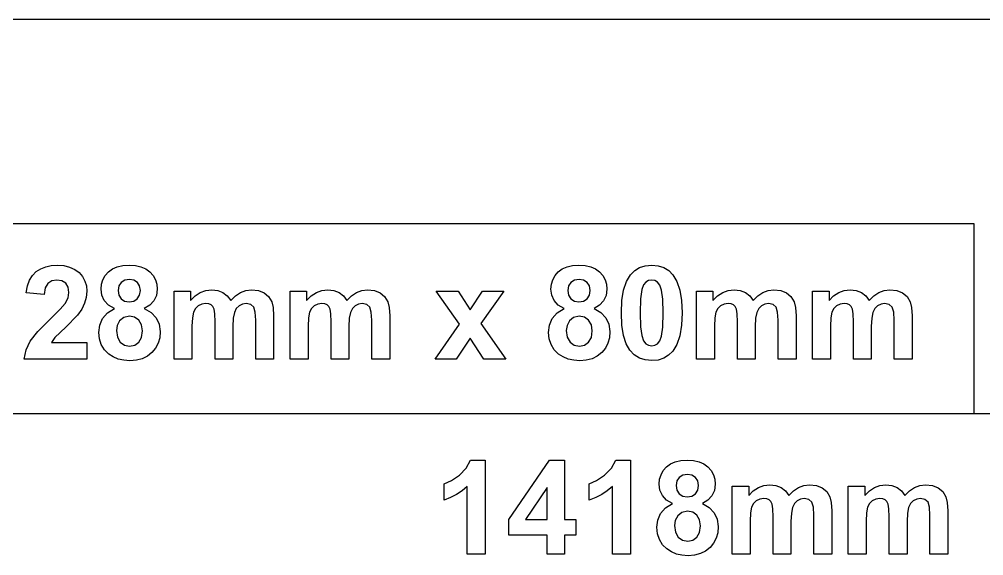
# Model space of a CAD drawing. Header units: metres. Extents: x 298 to 6408, y -126 to 1371.
# Drawn here: x 4594.4 to 5000.3, y 989.7 to 1215.3 of the extents above; entities that cross this region are included whole.
import ezdxf

# ---------------------------------------------------------------- set-up
doc = ezdxf.new("R2010")
doc.units = ezdxf.units.M

msp = doc.modelspace()

# ---------------------------------------------------------------- linework, layer by layer
at = {"layer": '1028mm x 80mm'}
for p, q in [((4599.9, 1107.58), (4601.49, 1109.15)), ((4601.49, 1109.15), (4603.38, 1110.34)), ((4603.38, 1110.34), (4605.48, 1111.19)), ((4605.48, 1111.19), (4607.8, 1111.69)), ((4607.8, 1111.69), (4610.35, 1111.86)), ((4610.35, 1111.86), (4613.1, 1111.67)), ((4613.1, 1111.67), (4615.54, 1111.08)), ((4615.54, 1111.08), (4617.68, 1110.1)), ((4617.68, 1110.1), (4619.5, 1108.73)), ((4619.5, 1108.73), (4620.95, 1107.06)), ((4630.53, 1107.46), (4631.88, 1108.99)), ((4631.88, 1108.99), (4633.57, 1110.25)), ((4633.57, 1110.25), (4635.6, 1111.15)), ((4635.6, 1111.15), (4637.94, 1111.68)), ((4637.94, 1111.68), (4640.61, 1111.86)), ((4640.61, 1111.86), (4643.26, 1111.68)), ((4643.26, 1111.68), (4645.59, 1111.15)), ((4645.59, 1111.15), (4647.61, 1110.25)), ((4647.61, 1110.25), (4649.31, 1108.99)), ((4649.31, 1108.99), (4650.67, 1107.46)), ((4819.88, 1107.46), (4821.23, 1108.99)), ((4821.23, 1108.99), (4822.92, 1110.25)), ((4822.92, 1110.25), (4824.94, 1111.15)), ((4824.94, 1111.15), (4827.29, 1111.68)), ((4827.29, 1111.68), (4829.96, 1111.86)), ((4829.96, 1111.86), (4832.6, 1111.68)), ((4832.6, 1111.68), (4834.94, 1111.15)), ((4834.94, 1111.15), (4836.96, 1110.25)), ((4836.96, 1110.25), (4838.66, 1108.99)), ((4838.66, 1108.99), (4840.02, 1107.46)), ((4851.66, 1107.84), (4853.42, 1109.6)), ((4853.42, 1109.6), (4855.48, 1110.86)), ((4855.48, 1110.86), (4857.87, 1111.61)), ((4857.87, 1111.61), (4860.57, 1111.86)), ((4860.57, 1111.86), (4863.27, 1111.61)), ((4863.27, 1111.61), (4865.66, 1110.84)), ((4865.66, 1110.84), (4867.74, 1109.57)), ((4867.74, 1109.57), (4869.5, 1107.79)), ((4597.8, 1103.11), (4598.67, 1105.57)), ((4598.67, 1105.57), (4599.9, 1107.58)), ((4608.04, 1105.26), (4606.4, 1104.19)), ((4610.16, 1105.61), (4608.04, 1105.26)), ((4612.29, 1105.27), (4610.16, 1105.61)), ((4613.9, 1104.26), (4612.29, 1105.27)), ((4620.95, 1107.06), (4621.99, 1105.2)), ((4621.99, 1105.2), (4622.61, 1103.16)), ((4629, 1103.83), (4629.57, 1105.74)), ((4629.57, 1105.74), (4630.53, 1107.46)), ((4637.23, 1104.59), (4636.26, 1103.1)), ((4638.74, 1105.56), (4637.23, 1104.59)), ((4640.69, 1105.88), (4638.74, 1105.56)), ((4642.58, 1105.56), (4640.69, 1105.88)), ((4644.06, 1104.61), (4642.58, 1105.56)), ((4645.01, 1103.12), (4644.06, 1104.61)), ((4650.67, 1107.46), (4651.64, 1105.74)), ((4651.64, 1105.74), (4652.22, 1103.83)), ((4818.35, 1103.83), (4818.92, 1105.74)), ((4818.92, 1105.74), (4819.88, 1107.46)), ((4826.58, 1104.59), (4825.61, 1103.1)), ((4828.09, 1105.56), (4826.58, 1104.59)), ((4830.04, 1105.88), (4828.09, 1105.56)), ((4831.93, 1105.56), (4830.04, 1105.88)), ((4833.41, 1104.61), (4831.93, 1105.56)), ((4834.36, 1103.12), (4833.41, 1104.61)), ((4840.02, 1107.46), (4840.99, 1105.74)), ((4840.99, 1105.74), (4841.57, 1103.83)), ((4848.76, 1101.4), (4849.97, 1105.01)), ((4849.97, 1105.01), (4851.66, 1107.84)), ((4858.13, 1104.74), (4857.17, 1103.52)), ((4859.27, 1105.4), (4858.13, 1104.74)), ((4860.57, 1105.61), (4859.27, 1105.4)), ((4861.86, 1105.4), (4860.57, 1105.61)), ((4863, 1104.74), (4861.86, 1105.4)), ((4863.97, 1103.44), (4863, 1104.74)), ((4869.5, 1107.79), (4871.18, 1104.97)), ((4871.18, 1104.97), (4872.38, 1101.37)), ((4597.28, 1100.22), (4597.8, 1103.11)), ((4605.3, 1102.3), (4604.79, 1099.47)), ((4606.4, 1104.19), (4605.3, 1102.3)), ((4614.92, 1102.61), (4613.9, 1104.26)), ((4614.87, 1098.09), (4615.26, 1100.38)), ((4615.26, 1100.38), (4614.92, 1102.61)), ((4622.82, 1100.92), (4622.58, 1098.33)), ((4622.61, 1103.16), (4622.82, 1100.92)), ((4628.8, 1101.72), (4629, 1103.83)), ((4629.14, 1099.25), (4628.8, 1101.72)), ((4636.26, 1103.1), (4635.94, 1101.19)), ((4635.94, 1101.19), (4636.26, 1099.18)), ((4645.33, 1101.21), (4645.01, 1103.12)), ((4645.01, 1099.2), (4645.33, 1101.21)), ((4652.41, 1101.72), (4652.06, 1099.14)), ((4652.22, 1103.83), (4652.41, 1101.72)), ((4659.52, 1100.86), (4666.47, 1100.86)), ((4659.52, 1072.37), (4659.52, 1100.86)), ((4666.47, 1100.86), (4666.47, 1096.97)), ((4668.42, 1098.96), (4670.56, 1100.37)), ((4670.56, 1100.37), (4672.86, 1101.23)), ((4672.86, 1101.23), (4675.35, 1101.51)), ((4675.35, 1101.51), (4677.91, 1101.23)), ((4677.91, 1101.23), (4680.1, 1100.38)), ((4680.1, 1100.38), (4681.93, 1098.97)), ((4685.35, 1098.97), (4687.45, 1100.38)), ((4687.45, 1100.38), (4689.7, 1101.23)), ((4689.7, 1101.23), (4692.09, 1101.51)), ((4692.09, 1101.51), (4694.99, 1101.19)), ((4694.99, 1101.19), (4697.4, 1100.23)), ((4697.4, 1100.23), (4699.3, 1098.66)), ((4708.38, 1100.86), (4715.32, 1100.86)), ((4708.38, 1072.37), (4708.38, 1100.86)), ((4715.32, 1100.86), (4715.32, 1096.97)), ((4717.28, 1098.96), (4719.41, 1100.37)), ((4719.41, 1100.37), (4721.72, 1101.23)), ((4721.72, 1101.23), (4724.2, 1101.51)), ((4724.2, 1101.51), (4726.76, 1101.23)), ((4726.76, 1101.23), (4728.95, 1100.38)), ((4728.95, 1100.38), (4730.78, 1098.97)), ((4734.2, 1098.97), (4736.3, 1100.38)), ((4736.3, 1100.38), (4738.55, 1101.23)), ((4738.55, 1101.23), (4740.94, 1101.51)), ((4740.94, 1101.51), (4743.84, 1101.19)), ((4743.84, 1101.19), (4746.26, 1100.23)), ((4746.26, 1100.23), (4748.15, 1098.66)), ((4779.71, 1087.05), (4769.86, 1100.86)), ((4769.86, 1100.86), (4779.07, 1100.86)), ((4779.07, 1100.86), (4784.11, 1093.03)), ((4784.11, 1093.03), (4789.42, 1100.86)), ((4798.27, 1100.86), (4788.62, 1087.37)), ((4789.42, 1100.86), (4798.27, 1100.86)), ((4818.15, 1101.72), (4818.35, 1103.83)), ((4818.49, 1099.25), (4818.15, 1101.72)), ((4825.61, 1103.1), (4825.29, 1101.19)), ((4825.29, 1101.19), (4825.61, 1099.18)), ((4834.68, 1101.21), (4834.36, 1103.12)), ((4834.36, 1099.2), (4834.68, 1101.21)), ((4841.76, 1101.72), (4841.41, 1099.14)), ((4841.57, 1103.83), (4841.76, 1101.72)), ((4848.04, 1097.01), (4848.76, 1101.4)), ((4856.46, 1101.62), (4855.88, 1097.69)), ((4857.17, 1103.52), (4856.46, 1101.62)), ((4864.75, 1101.28), (4863.97, 1103.44)), ((4865.28, 1097.61), (4864.75, 1101.28)), ((4872.38, 1101.37), (4873.1, 1096.97)), ((4879.43, 1100.86), (4886.38, 1100.86)), ((4879.43, 1072.37), (4879.43, 1100.86)), ((4886.38, 1100.86), (4886.38, 1096.97)), ((4888.33, 1098.96), (4890.46, 1100.37)), ((4890.46, 1100.37), (4892.77, 1101.23)), ((4892.77, 1101.23), (4895.26, 1101.51)), ((4895.26, 1101.51), (4897.81, 1101.23)), ((4897.81, 1101.23), (4900.01, 1100.38)), ((4900.01, 1100.38), (4901.84, 1098.97)), ((4905.26, 1098.97), (4907.36, 1100.38)), ((4907.36, 1100.38), (4909.6, 1101.23)), ((4909.6, 1101.23), (4912, 1101.51)), ((4912, 1101.51), (4914.89, 1101.19)), ((4914.89, 1101.19), (4917.31, 1100.23)), ((4917.31, 1100.23), (4919.21, 1098.66)), ((4928.28, 1100.86), (4935.23, 1100.86)), ((4928.28, 1072.37), (4928.28, 1100.86)), ((4935.23, 1100.86), (4935.23, 1096.97)), ((4937.18, 1098.96), (4939.31, 1100.37)), ((4939.31, 1100.37), (4941.62, 1101.23)), ((4941.62, 1101.23), (4944.11, 1101.51)), ((4944.11, 1101.51), (4946.67, 1101.23)), ((4946.67, 1101.23), (4948.86, 1100.38)), ((4948.86, 1100.38), (4950.69, 1098.97)), ((4954.11, 1098.97), (4956.21, 1100.38)), ((4956.21, 1100.38), (4958.46, 1101.23)), ((4958.46, 1101.23), (4960.85, 1101.51)), ((4960.85, 1101.51), (4963.75, 1101.19)), ((4963.75, 1101.19), (4966.16, 1100.23)), ((4966.16, 1100.23), (4968.06, 1098.66)), ((4604.79, 1099.47), (4597.28, 1100.22)), ((4613.7, 1095.77), (4614.87, 1098.09)), ((4622.58, 1098.33), (4621.87, 1095.86)), ((4630.13, 1096.99), (4629.14, 1099.25)), ((4631.86, 1095.06), (4630.13, 1096.99)), ((4636.26, 1099.18), (4637.21, 1097.67)), ((4637.21, 1097.67), (4638.7, 1096.73)), ((4638.7, 1096.73), (4640.61, 1096.41)), ((4640.61, 1096.41), (4642.54, 1096.73)), ((4642.54, 1096.73), (4644.04, 1097.69)), ((4644.04, 1097.69), (4645.01, 1099.2)), ((4650.99, 1096.85), (4649.28, 1094.97)), ((4652.06, 1099.14), (4650.99, 1096.85)), ((4666.47, 1096.97), (4668.42, 1098.96)), ((4681.93, 1098.97), (4683.4, 1096.97)), ((4683.4, 1096.97), (4685.35, 1098.97)), ((4699.3, 1098.66), (4700.65, 1096.49)), ((4700.65, 1096.49), (4701.23, 1094.1)), ((4715.32, 1096.97), (4717.28, 1098.96)), ((4730.78, 1098.97), (4732.25, 1096.97)), ((4732.25, 1096.97), (4734.2, 1098.97)), ((4748.15, 1098.66), (4749.5, 1096.49)), ((4749.5, 1096.49), (4750.09, 1094.1)), ((4819.48, 1096.99), (4818.49, 1099.25)), ((4821.21, 1095.06), (4819.48, 1096.99)), ((4825.61, 1099.18), (4826.56, 1097.67)), ((4826.56, 1097.67), (4828.05, 1096.73)), ((4828.05, 1096.73), (4829.96, 1096.41)), ((4829.96, 1096.41), (4831.89, 1096.73)), ((4831.89, 1096.73), (4833.39, 1097.69)), ((4833.39, 1097.69), (4834.36, 1099.2)), ((4840.34, 1096.85), (4838.63, 1094.97)), ((4841.41, 1099.14), (4840.34, 1096.85)), ((4847.8, 1091.85), (4848.04, 1097.01)), ((4855.88, 1097.69), (4855.69, 1091.77)), ((4865.45, 1091.77), (4865.28, 1097.61)), ((4873.1, 1096.97), (4873.34, 1091.77)), ((4886.38, 1096.97), (4888.33, 1098.96)), ((4901.84, 1098.97), (4903.3, 1096.97)), ((4903.3, 1096.97), (4905.26, 1098.97)), ((4919.21, 1098.66), (4920.56, 1096.49)), ((4920.56, 1096.49), (4921.14, 1094.1)), ((4935.23, 1096.97), (4937.18, 1098.96)), ((4950.69, 1098.97), (4952.16, 1096.97)), ((4952.16, 1096.97), (4954.11, 1098.97)), ((4968.06, 1098.66), (4969.41, 1096.49)), ((4969.41, 1096.49), (4969.99, 1094.1)), ((4607.45, 1089.33), (4611.56, 1093.31)), ((4611.56, 1093.31), (4613.7, 1095.77)), ((4620.64, 1093.4), (4618.85, 1090.83)), ((4621.87, 1095.86), (4620.64, 1093.4)), ((4631.43, 1091.84), (4634.38, 1093.59)), ((4634.38, 1093.59), (4631.86, 1095.06)), ((4649.28, 1094.97), (4646.99, 1093.59)), ((4646.99, 1093.59), (4649.87, 1091.98)), ((4668.47, 1093.65), (4667.66, 1092.09)), ((4669.66, 1094.8), (4668.47, 1093.65)), ((4671.15, 1095.51), (4669.66, 1094.8)), ((4672.8, 1095.74), (4671.15, 1095.51)), ((4674.1, 1095.59), (4672.8, 1095.74)), ((4675.1, 1095.15), (4674.1, 1095.59)), ((4675.83, 1094.41), (4675.1, 1095.15)), ((4676.34, 1093.35), (4675.83, 1094.41)), ((4676.64, 1091.41), (4676.34, 1093.35)), ((4685.71, 1093.58), (4684.9, 1091.94)), ((4686.91, 1094.77), (4685.71, 1093.58)), ((4688.36, 1095.5), (4686.91, 1094.77)), ((4689.89, 1095.74), (4688.36, 1095.5)), ((4691.78, 1095.34), (4689.89, 1095.74)), ((4693.11, 1094.13), (4691.78, 1095.34)), ((4693.69, 1092.15), (4693.11, 1094.13)), ((4693.89, 1088.66), (4693.69, 1092.15)), ((4701.23, 1094.1), (4701.43, 1090.59)), ((4717.32, 1093.65), (4716.52, 1092.09)), ((4718.52, 1094.8), (4717.32, 1093.65)), ((4720, 1095.51), (4718.52, 1094.8)), ((4721.65, 1095.74), (4720, 1095.51)), ((4722.95, 1095.59), (4721.65, 1095.74)), ((4723.95, 1095.15), (4722.95, 1095.59)), ((4724.68, 1094.41), (4723.95, 1095.15)), ((4725.2, 1093.35), (4724.68, 1094.41)), ((4725.5, 1091.41), (4725.2, 1093.35)), ((4734.57, 1093.58), (4733.75, 1091.94)), ((4735.77, 1094.77), (4734.57, 1093.58)), ((4737.21, 1095.5), (4735.77, 1094.77)), ((4738.74, 1095.74), (4737.21, 1095.5)), ((4740.64, 1095.34), (4738.74, 1095.74)), ((4741.96, 1094.13), (4740.64, 1095.34)), ((4742.55, 1092.15), (4741.96, 1094.13)), ((4742.74, 1088.66), (4742.55, 1092.15)), ((4750.09, 1094.1), (4750.28, 1090.59)), ((4820.78, 1091.84), (4823.73, 1093.59)), ((4823.73, 1093.59), (4821.21, 1095.06)), ((4838.63, 1094.97), (4836.34, 1093.59)), ((4836.34, 1093.59), (4839.22, 1091.98)), ((4888.37, 1093.65), (4887.57, 1092.09)), ((4889.57, 1094.8), (4888.37, 1093.65)), ((4891.05, 1095.51), (4889.57, 1094.8)), ((4892.71, 1095.74), (4891.05, 1095.51)), ((4894.01, 1095.59), (4892.71, 1095.74)), ((4895, 1095.15), (4894.01, 1095.59)), ((4895.74, 1094.41), (4895, 1095.15)), ((4896.25, 1093.35), (4895.74, 1094.41)), ((4896.55, 1091.41), (4896.25, 1093.35)), ((4905.62, 1093.58), (4904.81, 1091.94)), ((4906.82, 1094.77), (4905.62, 1093.58)), ((4908.26, 1095.5), (4906.82, 1094.77)), ((4909.8, 1095.74), (4908.26, 1095.5)), ((4911.69, 1095.34), (4909.8, 1095.74)), ((4913.02, 1094.13), (4911.69, 1095.34)), ((4913.6, 1092.15), (4913.02, 1094.13)), ((4913.79, 1088.66), (4913.6, 1092.15)), ((4921.14, 1094.1), (4921.33, 1090.59)), ((4937.23, 1093.65), (4936.42, 1092.09)), ((4938.42, 1094.8), (4937.23, 1093.65)), ((4939.9, 1095.51), (4938.42, 1094.8)), ((4941.56, 1095.74), (4939.9, 1095.51)), ((4942.86, 1095.59), (4941.56, 1095.74)), ((4943.85, 1095.15), (4942.86, 1095.59)), ((4944.59, 1094.41), (4943.85, 1095.15)), ((4945.1, 1093.35), (4944.59, 1094.41)), ((4945.4, 1091.41), (4945.1, 1093.35)), ((4954.47, 1093.58), (4953.66, 1091.94)), ((4955.67, 1094.77), (4954.47, 1093.58)), ((4957.11, 1095.5), (4955.67, 1094.77)), ((4958.65, 1095.74), (4957.11, 1095.5)), ((4960.54, 1095.34), (4958.65, 1095.74)), ((4961.87, 1094.13), (4960.54, 1095.34)), ((4962.45, 1092.15), (4961.87, 1094.13)), ((4962.65, 1088.66), (4962.45, 1092.15)), ((4969.99, 1094.1), (4970.19, 1090.59)), ((4602.16, 1084.03), (4607.45, 1089.33)), ((4618.85, 1090.83), (4613.92, 1085.81)), ((4628.21, 1086.68), (4629.39, 1089.48)), ((4629.39, 1089.48), (4631.43, 1091.84)), ((4636.6, 1088.47), (4635.58, 1086.48)), ((4638.3, 1089.9), (4636.6, 1088.47)), ((4640.72, 1090.37), (4638.3, 1089.9)), ((4642.9, 1089.96), (4640.72, 1090.37)), ((4644.66, 1088.7), (4642.9, 1089.96)), ((4645.83, 1086.75), (4644.66, 1088.7)), ((4649.87, 1091.98), (4651.97, 1089.76)), ((4651.97, 1089.76), (4653.25, 1087.04)), ((4667.21, 1089.74), (4667.06, 1086.22)), ((4667.66, 1092.09), (4667.21, 1089.74)), ((4676.75, 1087.99), (4676.64, 1091.41)), ((4684.44, 1089.54), (4684.28, 1086.06)), ((4684.9, 1091.94), (4684.44, 1089.54)), ((4693.89, 1072.37), (4693.89, 1088.66)), ((4701.43, 1090.59), (4701.43, 1072.37)), ((4716.06, 1089.74), (4715.91, 1086.22)), ((4716.52, 1092.09), (4716.06, 1089.74)), ((4725.6, 1087.99), (4725.5, 1091.41)), ((4733.29, 1089.54), (4733.14, 1086.06)), ((4733.75, 1091.94), (4733.29, 1089.54)), ((4742.74, 1072.37), (4742.74, 1088.66)), ((4750.28, 1090.59), (4750.28, 1072.37)), ((4817.56, 1086.68), (4818.74, 1089.48)), ((4818.74, 1089.48), (4820.78, 1091.84)), ((4825.95, 1088.47), (4824.93, 1086.48)), ((4827.65, 1089.9), (4825.95, 1088.47)), ((4830.07, 1090.37), (4827.65, 1089.9)), ((4832.25, 1089.96), (4830.07, 1090.37)), ((4834.01, 1088.7), (4832.25, 1089.96)), ((4835.18, 1086.75), (4834.01, 1088.7)), ((4839.22, 1091.98), (4841.32, 1089.76)), ((4841.32, 1089.76), (4842.6, 1087.04)), ((4848.02, 1086.62), (4847.8, 1091.85)), ((4855.69, 1091.77), (4855.86, 1085.93)), ((4865.26, 1085.85), (4865.45, 1091.77)), ((4873.34, 1091.77), (4873.1, 1086.58)), ((4887.12, 1089.74), (4886.97, 1086.22)), ((4887.57, 1092.09), (4887.12, 1089.74)), ((4896.65, 1087.99), (4896.55, 1091.41)), ((4904.34, 1089.54), (4904.19, 1086.06)), ((4904.81, 1091.94), (4904.34, 1089.54)), ((4913.79, 1072.37), (4913.79, 1088.66)), ((4921.33, 1090.59), (4921.33, 1072.37)), ((4935.97, 1089.74), (4935.82, 1086.22)), ((4936.42, 1092.09), (4935.97, 1089.74)), ((4945.5, 1087.99), (4945.4, 1091.41)), ((4953.2, 1089.54), (4953.04, 1086.06)), ((4953.66, 1091.94), (4953.2, 1089.54)), ((4962.65, 1072.37), (4962.65, 1088.66)), ((4970.19, 1090.59), (4970.19, 1072.37)), ((4598.97, 1079.9), (4602.16, 1084.03)), ((4613.92, 1085.81), (4609.39, 1081.47)), ((4627.81, 1083.61), (4628.21, 1086.68)), ((4635.58, 1086.48), (4635.24, 1084.34)), ((4635.24, 1084.34), (4635.64, 1081.57)), ((4646.22, 1084.26), (4645.83, 1086.75)), ((4645.83, 1081.46), (4646.22, 1084.26)), ((4653.25, 1087.04), (4653.67, 1083.94)), ((4667.06, 1086.22), (4667.06, 1072.37)), ((4676.75, 1072.37), (4676.75, 1087.99)), ((4684.28, 1086.06), (4684.28, 1072.37)), ((4715.91, 1086.22), (4715.91, 1072.37)), ((4725.6, 1072.37), (4725.6, 1087.99)), ((4733.14, 1086.06), (4733.14, 1072.37)), ((4769.43, 1072.37), (4779.71, 1087.05)), ((4788.62, 1087.37), (4799.16, 1072.37)), ((4817.16, 1083.61), (4817.56, 1086.68)), ((4824.93, 1086.48), (4824.59, 1084.34)), ((4824.59, 1084.34), (4824.99, 1081.57)), ((4835.57, 1084.26), (4835.18, 1086.75)), ((4835.18, 1081.46), (4835.57, 1084.26)), ((4842.6, 1087.04), (4843.02, 1083.94)), ((4848.68, 1082.26), (4848.02, 1086.62)), ((4855.86, 1085.93), (4856.38, 1082.26)), ((4864.67, 1081.95), (4865.26, 1085.85)), ((4873.1, 1086.58), (4872.37, 1082.18)), ((4886.97, 1086.22), (4886.97, 1072.37)), ((4896.65, 1072.37), (4896.65, 1087.99)), ((4904.19, 1086.06), (4904.19, 1072.37)), ((4935.82, 1086.22), (4935.82, 1072.37)), ((4945.5, 1072.37), (4945.5, 1087.99)), ((4953.04, 1086.06), (4953.04, 1072.37)), ((4609.39, 1081.47), (4607.85, 1079.38)), ((4628.08, 1080.87), (4627.81, 1083.61)), ((4628.86, 1078.44), (4628.08, 1080.87)), ((4635.64, 1081.57), (4636.84, 1079.48)), ((4644.69, 1079.42), (4645.83, 1081.46)), ((4653.46, 1081.34), (4652.81, 1079)), ((4653.67, 1083.94), (4653.46, 1081.34)), ((4784.11, 1081.2), (4778.26, 1072.37)), ((4789.9, 1072.37), (4784.11, 1081.2)), ((4817.42, 1080.87), (4817.16, 1083.61)), ((4818.21, 1078.44), (4817.42, 1080.87)), ((4824.99, 1081.57), (4826.19, 1079.48)), ((4834.04, 1079.42), (4835.18, 1081.46)), ((4842.81, 1081.34), (4842.15, 1079)), ((4843.02, 1083.94), (4842.81, 1081.34)), ((4849.78, 1078.75), (4848.68, 1082.26)), ((4856.38, 1082.26), (4857.17, 1080.1)), ((4857.17, 1080.1), (4858.14, 1078.81)), ((4863.01, 1078.83), (4863.96, 1080.04)), ((4863.96, 1080.04), (4864.67, 1081.95)), ((4872.37, 1082.18), (4871.17, 1078.56)), ((4596.4, 1072.37), (4597.26, 1076.24)), ((4597.26, 1076.24), (4598.97, 1079.9)), ((4607.85, 1079.38), (4622.82, 1079.38)), ((4622.82, 1079.38), (4622.82, 1072.37)), ((4630.18, 1076.31), (4628.86, 1078.44)), ((4632.02, 1074.49), (4630.18, 1076.31)), ((4636.84, 1079.48), (4638.63, 1078.18)), ((4638.63, 1078.18), (4640.82, 1077.74)), ((4640.82, 1077.74), (4642.96, 1078.16)), ((4642.96, 1078.16), (4644.69, 1079.42)), ((4651.72, 1076.91), (4650.2, 1075.08)), ((4652.81, 1079), (4651.72, 1076.91)), ((4819.53, 1076.31), (4818.21, 1078.44)), ((4821.37, 1074.49), (4819.53, 1076.31)), ((4826.19, 1079.48), (4827.98, 1078.18)), ((4827.98, 1078.18), (4830.17, 1077.74)), ((4830.17, 1077.74), (4832.31, 1078.16)), ((4832.31, 1078.16), (4834.04, 1079.42)), ((4841.07, 1076.91), (4839.55, 1075.08)), ((4842.15, 1079), (4841.07, 1076.91)), ((4851.31, 1076.12), (4849.78, 1078.75)), ((4853.21, 1074.19), (4851.31, 1076.12)), ((4858.14, 1078.81), (4859.28, 1078.17)), ((4859.28, 1078.17), (4860.57, 1077.95)), ((4860.57, 1077.95), (4861.86, 1078.17)), ((4861.86, 1078.17), (4863.01, 1078.83)), ((4871.17, 1078.56), (4869.48, 1075.73)), ((4622.82, 1072.37), (4596.4, 1072.37)), ((4633.92, 1073.26), (4632.02, 1074.49)), ((4636.04, 1072.38), (4633.92, 1073.26)), ((4638.39, 1071.85), (4636.04, 1072.38)), ((4640.96, 1071.68), (4638.39, 1071.85)), ((4643.7, 1071.89), (4640.96, 1071.68)), ((4646.15, 1072.53), (4643.7, 1071.89)), ((4648.32, 1073.59), (4646.15, 1072.53)), ((4650.2, 1075.08), (4648.32, 1073.59)), ((4667.06, 1072.37), (4659.52, 1072.37)), ((4684.28, 1072.37), (4676.75, 1072.37)), ((4701.43, 1072.37), (4693.89, 1072.37)), ((4715.91, 1072.37), (4708.38, 1072.37)), ((4733.14, 1072.37), (4725.6, 1072.37)), ((4750.28, 1072.37), (4742.74, 1072.37)), ((4778.26, 1072.37), (4769.43, 1072.37)), ((4799.16, 1072.37), (4789.9, 1072.37)), ((4823.27, 1073.26), (4821.37, 1074.49)), ((4825.39, 1072.38), (4823.27, 1073.26)), ((4827.74, 1071.85), (4825.39, 1072.38)), ((4830.31, 1071.68), (4827.74, 1071.85)), ((4833.05, 1071.89), (4830.31, 1071.68)), ((4835.5, 1072.53), (4833.05, 1071.89)), ((4837.67, 1073.59), (4835.5, 1072.53)), ((4839.55, 1075.08), (4837.67, 1073.59)), ((4855.38, 1072.81), (4853.21, 1074.19)), ((4857.84, 1071.98), (4855.38, 1072.81)), ((4860.57, 1071.7), (4857.84, 1071.98)), ((4863.27, 1071.95), (4860.57, 1071.7)), ((4865.65, 1072.71), (4863.27, 1071.95)), ((4867.72, 1073.97), (4865.65, 1072.71)), ((4869.48, 1075.73), (4867.72, 1073.97)), ((4886.97, 1072.37), (4879.43, 1072.37)), ((4904.19, 1072.37), (4896.65, 1072.37)), ((4921.33, 1072.37), (4913.79, 1072.37)), ((4935.82, 1072.37), (4928.28, 1072.37)), ((4953.04, 1072.37), (4945.5, 1072.37)), ((4970.19, 1072.37), (4962.65, 1072.37))]:
    msp.add_line(p, q, dxfattribs=at)
at = {"layer": '1418mm x 80mm#1'}
for p, q in [((4782.53, 1026.48), (4784.36, 1029.85)), ((4784.36, 1029.85), (4790.47, 1029.85)), ((4790.47, 1029.85), (4790.47, 990.36)), ((4800.43, 1004.88), (4817.49, 1029.85)), ((4817.49, 1029.85), (4823.82, 1029.85)), ((4823.82, 1029.85), (4823.82, 1004.9)), ((4843.64, 1026.48), (4845.47, 1029.85)), ((4845.47, 1029.85), (4851.59, 1029.85)), ((4851.59, 1029.85), (4851.59, 990.36)), ((4866.81, 1026.98), (4868.51, 1028.24)), ((4868.51, 1028.24), (4870.53, 1029.13)), ((4870.53, 1029.13), (4872.88, 1029.67)), ((4872.88, 1029.67), (4875.54, 1029.85)), ((4875.54, 1029.85), (4878.19, 1029.67)), ((4878.19, 1029.67), (4880.52, 1029.13)), ((4880.52, 1029.13), (4882.54, 1028.24)), ((4882.54, 1028.24), (4884.25, 1026.98)), ((4776.28, 1021.3), (4779.61, 1023.56)), ((4779.61, 1023.56), (4782.53, 1026.48)), ((4837.39, 1021.3), (4840.72, 1023.56)), ((4840.72, 1023.56), (4843.64, 1026.48)), ((4863.93, 1021.82), (4864.51, 1023.73)), ((4864.51, 1023.73), (4865.47, 1025.45)), ((4865.47, 1025.45), (4866.81, 1026.98)), ((4873.67, 1023.55), (4872.16, 1022.58)), ((4875.63, 1023.87), (4873.67, 1023.55)), ((4877.51, 1023.55), (4875.63, 1023.87)), ((4878.99, 1022.59), (4877.51, 1023.55)), ((4884.25, 1026.98), (4885.61, 1025.45)), ((4885.61, 1025.45), (4886.57, 1023.73)), ((4886.57, 1023.73), (4887.16, 1021.82)), ((4773.2, 1019.9), (4776.28, 1021.3)), ((4773.2, 1013.06), (4773.2, 1019.9)), ((4834.31, 1019.9), (4837.39, 1021.3)), ((4834.31, 1013.06), (4834.31, 1019.9)), ((4863.74, 1019.71), (4863.93, 1021.82)), ((4864.07, 1017.24), (4863.74, 1019.71)), ((4871.2, 1021.09), (4870.88, 1019.17)), ((4870.88, 1019.17), (4871.2, 1017.17)), ((4872.16, 1022.58), (4871.2, 1021.09)), ((4879.95, 1021.11), (4878.99, 1022.59)), ((4879.94, 1017.19), (4880.27, 1019.2)), ((4880.27, 1019.2), (4879.95, 1021.11)), ((4887.35, 1019.71), (4886.99, 1017.13)), ((4887.16, 1021.82), (4887.35, 1019.71)), ((4905.49, 1018.36), (4907.8, 1019.21)), ((4907.8, 1019.21), (4910.29, 1019.5)), ((4910.29, 1019.5), (4912.84, 1019.21)), ((4912.84, 1019.21), (4915.04, 1018.37)), ((4922.39, 1018.37), (4924.63, 1019.21)), ((4924.63, 1019.21), (4927.03, 1019.5)), ((4927.03, 1019.5), (4929.92, 1019.18)), ((4929.92, 1019.18), (4932.34, 1018.22)), ((4954.34, 1018.36), (4956.65, 1019.21)), ((4956.65, 1019.21), (4959.14, 1019.5)), ((4959.14, 1019.5), (4961.7, 1019.21)), ((4961.7, 1019.21), (4963.89, 1018.37)), ((4971.24, 1018.37), (4973.49, 1019.21)), ((4973.49, 1019.21), (4975.88, 1019.5)), ((4975.88, 1019.5), (4978.78, 1019.18)), ((4978.78, 1019.18), (4981.19, 1018.22)), ((4778.44, 1015.41), (4775.91, 1014.11)), ((4780.78, 1016.97), (4778.44, 1015.41)), ((4782.94, 1018.77), (4780.78, 1016.97)), ((4782.94, 990.36), (4782.94, 1018.77)), ((4816.52, 1018.34), (4807.48, 1004.9)), ((4816.52, 1004.9), (4816.52, 1018.34)), ((4839.55, 1015.41), (4837.02, 1014.11)), ((4841.89, 1016.97), (4839.55, 1015.41)), ((4844.05, 1018.77), (4841.89, 1016.97)), ((4844.05, 990.36), (4844.05, 1018.77)), ((4865.07, 1014.98), (4864.07, 1017.24)), ((4866.8, 1013.05), (4865.07, 1014.98)), ((4871.2, 1017.17), (4872.15, 1015.66)), ((4872.15, 1015.66), (4873.64, 1014.71)), ((4877.48, 1014.72), (4878.98, 1015.67)), ((4878.98, 1015.67), (4879.94, 1017.19)), ((4886.99, 1017.13), (4885.93, 1014.84)), ((4894.46, 1018.85), (4901.41, 1018.85)), ((4894.46, 990.36), (4894.46, 1018.85)), ((4901.41, 1018.85), (4901.41, 1014.96)), ((4901.41, 1014.96), (4903.36, 1016.95)), ((4903.36, 1016.95), (4905.49, 1018.36)), ((4915.04, 1018.37), (4916.87, 1016.95)), ((4916.87, 1016.95), (4918.34, 1014.96)), ((4918.34, 1014.96), (4920.29, 1016.95)), ((4920.29, 1016.95), (4922.39, 1018.37)), ((4932.34, 1018.22), (4934.24, 1016.65)), ((4934.24, 1016.65), (4935.59, 1014.48)), ((4943.31, 1018.85), (4950.26, 1018.85)), ((4943.31, 990.36), (4943.31, 1018.85)), ((4950.26, 1018.85), (4950.26, 1014.96)), ((4950.26, 1014.96), (4952.21, 1016.95)), ((4952.21, 1016.95), (4954.34, 1018.36)), ((4963.89, 1018.37), (4965.72, 1016.95)), ((4965.72, 1016.95), (4967.19, 1014.96)), ((4967.19, 1014.96), (4969.14, 1016.95)), ((4969.14, 1016.95), (4971.24, 1018.37)), ((4981.19, 1018.22), (4983.09, 1016.65)), ((4983.09, 1016.65), (4984.44, 1014.48)), ((4775.91, 1014.11), (4773.2, 1013.06)), ((4837.02, 1014.11), (4834.31, 1013.06)), ((4866.37, 1009.83), (4869.32, 1011.58)), ((4869.32, 1011.58), (4866.8, 1013.05)), ((4873.64, 1014.71), (4875.54, 1014.4)), ((4875.54, 1014.4), (4877.48, 1014.72)), ((4884.22, 1012.96), (4881.93, 1011.58)), ((4881.93, 1011.58), (4884.81, 1009.97)), ((4885.93, 1014.84), (4884.22, 1012.96)), ((4903.4, 1011.64), (4902.6, 1010.08)), ((4904.6, 1012.79), (4903.4, 1011.64)), ((4906.08, 1013.49), (4904.6, 1012.79)), ((4907.74, 1013.73), (4906.08, 1013.49)), ((4909.04, 1013.58), (4907.74, 1013.73)), ((4910.03, 1013.14), (4909.04, 1013.58)), ((4910.77, 1012.39), (4910.03, 1013.14)), ((4911.28, 1011.34), (4910.77, 1012.39)), ((4911.58, 1009.4), (4911.28, 1011.34)), ((4920.65, 1011.57), (4919.84, 1009.93)), ((4921.85, 1012.76), (4920.65, 1011.57)), ((4923.29, 1013.49), (4921.85, 1012.76)), ((4924.83, 1013.73), (4923.29, 1013.49)), ((4926.72, 1013.33), (4924.83, 1013.73)), ((4928.05, 1012.12), (4926.72, 1013.33)), ((4928.63, 1010.13), (4928.05, 1012.12)), ((4935.59, 1014.48), (4936.17, 1012.09)), ((4936.17, 1012.09), (4936.36, 1008.58)), ((4952.26, 1011.64), (4951.45, 1010.08)), ((4953.45, 1012.79), (4952.26, 1011.64)), ((4954.93, 1013.49), (4953.45, 1012.79)), ((4956.59, 1013.73), (4954.93, 1013.49)), ((4957.89, 1013.58), (4956.59, 1013.73)), ((4958.88, 1013.14), (4957.89, 1013.58)), ((4959.62, 1012.39), (4958.88, 1013.14)), ((4960.13, 1011.34), (4959.62, 1012.39)), ((4960.43, 1009.4), (4960.13, 1011.34)), ((4969.5, 1011.57), (4968.69, 1009.93)), ((4970.7, 1012.76), (4969.5, 1011.57)), ((4972.14, 1013.49), (4970.7, 1012.76)), ((4973.68, 1013.73), (4972.14, 1013.49)), ((4975.57, 1013.33), (4973.68, 1013.73)), ((4976.9, 1012.12), (4975.57, 1013.33)), ((4977.48, 1010.13), (4976.9, 1012.12)), ((4984.44, 1014.48), (4985.02, 1012.09)), ((4985.02, 1012.09), (4985.22, 1008.58)), ((4863.14, 1004.66), (4864.33, 1007.46)), ((4864.33, 1007.46), (4866.37, 1009.83)), ((4873.24, 1007.89), (4871.53, 1006.46)), ((4875.65, 1008.36), (4873.24, 1007.89)), ((4877.83, 1007.94), (4875.65, 1008.36)), ((4879.6, 1006.69), (4877.83, 1007.94)), ((4884.81, 1009.97), (4886.91, 1007.75)), ((4886.91, 1007.75), (4888.18, 1005.03)), ((4902.15, 1007.73), (4902, 1004.2)), ((4902.6, 1010.08), (4902.15, 1007.73)), ((4911.68, 1005.98), (4911.58, 1009.4)), ((4919.37, 1007.53), (4919.22, 1004.04)), ((4919.84, 1009.93), (4919.37, 1007.53)), ((4928.82, 1006.65), (4928.63, 1010.13)), ((4936.36, 1008.58), (4936.36, 990.36)), ((4951, 1007.73), (4950.85, 1004.2)), ((4951.45, 1010.08), (4951, 1007.73)), ((4960.53, 1005.98), (4960.43, 1009.4)), ((4968.23, 1007.53), (4968.07, 1004.04)), ((4968.69, 1009.93), (4968.23, 1007.53)), ((4977.68, 1006.65), (4977.48, 1010.13)), ((4985.22, 1008.58), (4985.22, 990.36)), ((4800.43, 998.28), (4800.43, 1004.88)), ((4807.48, 1004.9), (4816.52, 1004.9)), ((4823.82, 1004.9), (4828.7, 1004.9)), ((4828.7, 1004.9), (4828.7, 998.28)), ((4862.75, 1001.6), (4863.14, 1004.66)), ((4870.52, 1004.47), (4870.18, 1002.33)), ((4871.53, 1006.46), (4870.52, 1004.47)), ((4880.76, 1004.74), (4879.6, 1006.69)), ((4881.15, 1002.25), (4880.76, 1004.74)), ((4888.18, 1005.03), (4888.61, 1001.92)), ((4902, 1004.2), (4902, 990.36)), ((4911.68, 990.36), (4911.68, 1005.98)), ((4919.22, 1004.04), (4919.22, 990.36)), ((4928.82, 990.36), (4928.82, 1006.65)), ((4950.85, 1004.2), (4950.85, 990.36)), ((4960.53, 990.36), (4960.53, 1005.98)), ((4968.07, 1004.04), (4968.07, 990.36)), ((4977.68, 990.36), (4977.68, 1006.65)), ((4863.01, 998.86), (4862.75, 1001.6)), ((4863.8, 996.42), (4863.01, 998.86)), ((4870.18, 1002.33), (4870.58, 999.56)), ((4870.58, 999.56), (4871.78, 997.47)), ((4879.62, 997.4), (4880.77, 999.45)), ((4880.77, 999.45), (4881.15, 1002.25)), ((4888.39, 999.33), (4887.74, 996.99)), ((4888.61, 1001.92), (4888.39, 999.33)), ((4816.52, 998.28), (4800.43, 998.28)), ((4816.52, 990.36), (4816.52, 998.28)), ((4828.7, 998.28), (4823.82, 998.28)), ((4823.82, 998.28), (4823.82, 990.36)), ((4865.12, 994.3), (4863.8, 996.42)), ((4871.78, 997.47), (4873.57, 996.16)), ((4873.57, 996.16), (4875.76, 995.73)), ((4875.76, 995.73), (4877.89, 996.15)), ((4877.89, 996.15), (4879.62, 997.4)), ((4886.66, 994.9), (4885.14, 993.07)), ((4887.74, 996.99), (4886.66, 994.9)), ((4866.96, 992.48), (4865.12, 994.3)), ((4868.86, 991.25), (4866.96, 992.48)), ((4870.98, 990.37), (4868.86, 991.25)), ((4883.26, 991.58), (4881.09, 990.52)), ((4885.14, 993.07), (4883.26, 991.58)), ((4790.47, 990.36), (4782.94, 990.36)), ((4823.82, 990.36), (4816.52, 990.36)), ((4851.59, 990.36), (4844.05, 990.36)), ((4873.32, 989.84), (4870.98, 990.37)), ((4875.89, 989.66), (4873.32, 989.84)), ((4878.63, 989.88), (4875.89, 989.66)), ((4881.09, 990.52), (4878.63, 989.88)), ((4902, 990.36), (4894.46, 990.36)), ((4919.22, 990.36), (4911.68, 990.36)), ((4936.36, 990.36), (4928.82, 990.36)), ((4950.85, 990.36), (4943.31, 990.36)), ((4968.07, 990.36), (4960.53, 990.36)), ((4985.22, 990.36), (4977.68, 990.36))]:
    msp.add_line(p, q, dxfattribs=at)
at = {"layer": 'Layer0'}
for p, q in [((3968.32, 1215.27), (5888.32, 1215.27)), ((4996.32, 1129.27), (3968.32, 1129.27)), ((4996.32, 1049.27), (4996.32, 1129.27)), ((4996.32, 1049.27), (3968.32, 1049.27)), ((5386.32, 1049.27), (4996.32, 1049.27))]:
    msp.add_line(p, q, dxfattribs=at)

doc.saveas('drawing.dxf')
